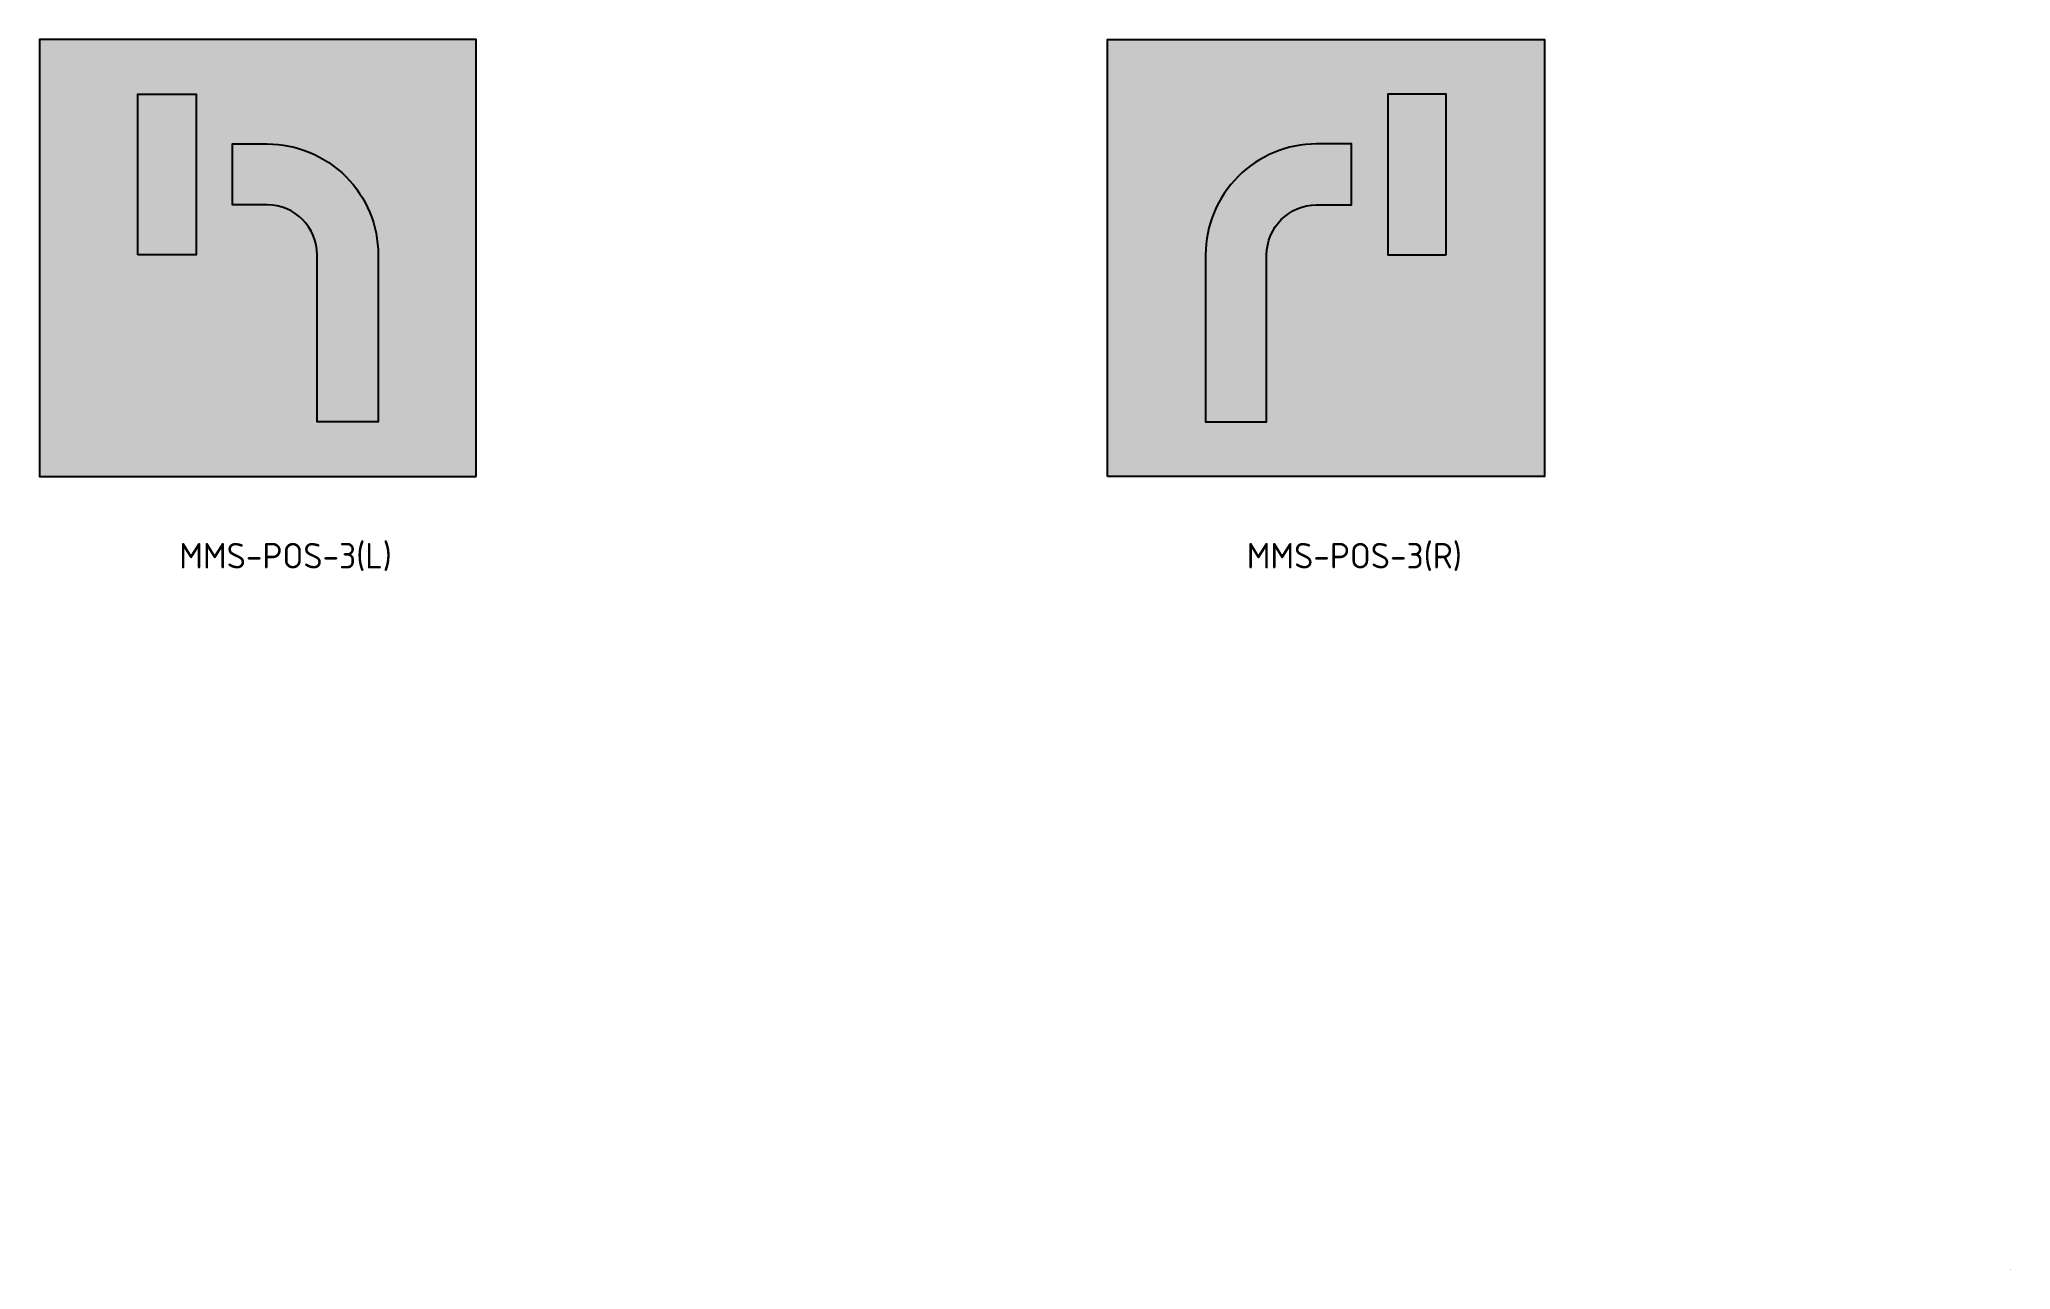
# Model space of a CAD drawing. Extents: x 89 to 359, y 73 to 242.
import ezdxf
from ezdxf.enums import TextEntityAlignment as Align

# ---------------------------------------------------------------- set-up
doc = ezdxf.new("R2010")
doc.units = 0
doc.header["$LTSCALE"] = 0.3
doc.header["$MEASUREMENT"] = 0
for name, color, linetype in [('L25', 1, 'CONTINUOUS'), ('L35', 3, 'CONTINUOUS'), ('TBLK18', 4, 'CONTINUOUS'), ('YELLOW', 50, 'CONTINUOUS')]:
    doc.layers.add(name, color=color, linetype=linetype)
doc.styles.add('iso', font='iso3098b.shx')

msp = doc.modelspace()

# ---------------------------------------------------------------- hatches: boundary and pattern name
at = {"layer": 'L25'}
h = msp.add_hatch(color=256, dxfattribs=at)
h.paths.add_polyline_path([(102.1762293501678, 212.4654937223486), (110.1762293501679, 212.4654937223486), (110.1762293501679, 234.5603330791193), (102.1762293501678, 234.5603330791193)])
edge = h.paths.add_edge_path()
edge.add_line((115.1762293501678, 219.3225128330706), (115.1762293501678, 227.7033139683973))
edge.add_line((115.1762293501678, 227.7033139683973), (119.9614634035474, 227.7033139683973))
edge.add_arc((119.9614634035474, 212.465493722349), 15.23782024604827, -1.1368683772161603e-13, 90, ccw=False)
edge.add_line((135.1992836495957, 212.4654937223489), (135.1992836495957, 189.5492825170211))
edge.add_line((135.1992836495957, 189.5492825170211), (126.8184825142691, 189.5492825170211))
edge.add_line((126.8184825142691, 189.5492825170211), (126.8184825142691, 212.465493722349))
edge.add_arc((119.9614634035474, 212.465493722349), 6.857019110721694, 0, 90)
edge.add_line((119.9614634035474, 219.3225128330707), (115.1762293501678, 219.3225128330706))
h = msp.add_hatch(color=256, dxfattribs=at)
h.paths.add_polyline_path([(281.8709931655928, 212.4654937223486), (273.8709931655927, 212.4654937223486), (273.8709931655927, 234.5603330791193), (281.8709931655928, 234.5603330791193)])
edge = h.paths.add_edge_path()
edge.add_line((268.8709931655928, 219.3225128330706), (268.8709931655928, 227.7033139683973))
edge.add_line((268.8709931655928, 227.7033139683973), (264.0857591122132, 227.7033139683973))
edge.add_arc((264.0857591122132, 212.465493722349), 15.23782024604827, 450, 540.0000000000001)
edge.add_line((248.8479388661649, 212.4654937223489), (248.8479388661649, 189.5492825170211))
edge.add_line((248.8479388661649, 189.5492825170211), (257.2287400014915, 189.5492825170211))
edge.add_line((257.2287400014915, 189.5492825170211), (257.2287400014915, 212.465493722349))
edge.add_arc((264.0857591122132, 212.465493722349), 6.857019110721694, 450, 540, ccw=False)
edge.add_line((264.0857591122132, 219.3225128330707), (268.8709931655927, 219.3225128330706))
at = {"layer": 'TBLK18', "linetype": 'Continuous', "lineweight": 0}
h = msp.add_hatch(color=256, dxfattribs=at)
edge = h.paths.add_edge_path()
edge.add_spline(control_points=[(359.3444529817926, 73.22485594328717), (359.3444154975356, 73.22302995250996), (359.3443404802128, 73.21937559331377), (359.3442223742234, 73.21389536092238), (359.344113356114, 73.20841252423062), (359.3439867141081, 73.20293244125284), (359.3438799821226, 73.19744952246029), (359.3437527230934, 73.1919694491013), (359.3436461710472, 73.18648654005949), (359.3435188088878, 73.18100641805734), (359.3434124891962, 73.17552369373058), (359.3432843002378, 73.17004288110485), (359.34318105357, 73.16456273303899), (359.3430413925512, 73.15907230032309), (359.3429809358811, 73.1536280352081), (359.3426814067452, 73.14800199629576), (359.3432174508211, 73.14305639087505), (359.3409534943858, 73.136337905874), (359.3465625380531, 73.13676816555099), (359.3499914232658, 73.13593021707177), (359.3538065696821, 73.13542169396231), (359.3575151736737, 73.13480858162958), (359.3612536305918, 73.13423697105122), (359.3649855263767, 73.13365205019173), (359.3687185226919, 73.1330758984108), (359.3724489505793, 73.13248093549004), (359.3761821607062, 73.13190427168365), (359.37991704541, 73.131320801638), (359.3836482816948, 73.1307453316864), (359.3873865972423, 73.13014559800885), (359.3910886988629, 73.12958754810012), (359.3949297184777, 73.12893604953769), (359.3982494695371, 73.12858203791811), (359.4052647373221, 73.12669677505485), (359.3959438933754, 73.13403125370013), (359.3927208773545, 73.13883311974143), (359.387680656249, 73.1447974640802), (359.383386722726, 73.15054118560153), (359.3791673509919, 73.156436479966), (359.375179615068, 73.16237456469182), (359.3713821371648, 73.16838633389042), (359.3677538427569, 73.17444678168405), (359.364322987738, 73.1805787236452), (359.361041495258, 73.18675613227296), (359.3579301564776, 73.19299191042091), (359.3549550127668, 73.19927178309877), (359.3521413426868, 73.20560694624075), (359.349449169044, 73.21198061338285), (359.3468800414317, 73.21839365155284), (359.3452617350071, 73.22270255606568), (359.3444529817926, 73.22485594328717)], knot_values=[0, 0, 0, 0, 0.05479126092879241, 0.1096538661331526, 0.1644451270618597, 0.2193087493451965, 0.2741000102739031, 0.3289636325571793, 0.3837548934858859, 0.4386185157691053, 0.4934097766978971, 0.5482733989810918, 0.6030646599099121, 0.6579282821931309, 0.712719543121838, 0.7675831654050285, 0.8224216603199274, 0.8772852826031178, 0.9150811265947788, 0.9528769705864855, 0.9906728145783693, 1.028409617279865, 1.066205461271736, 1.103977964253653, 1.141773808245542, 1.179510610946805, 1.217306454938722, 1.255102298930441, 1.29289814292234, 1.33063494562378, 1.368430789615482, 1.406163917654244, 1.443959761645947, 1.481696564347593, 1.55711644549518, 1.631570597796159, 1.705158253243837, 1.777976657476851, 1.850138996163935, 1.921715455956202, 1.992768076744845, 2.063375656230852, 2.133611729285982, 2.203534561253806, 2.273204805245718, 2.342659300433913, 2.411986676978669, 2.481143745347684, 2.550218024645508, 2.619224045134044, 2.619224045134044, 2.619224045134044, 2.619224045134044], degree=3, periodic=0)
h = msp.add_hatch(color=256, dxfattribs=at)
edge = h.paths.add_edge_path()
edge.add_spline(control_points=[(359.3444529817926, 73.22485594328717), (359.3444154975356, 73.22302995250996), (359.3443404802128, 73.21937559331377), (359.3442223742234, 73.21389536092238), (359.344113356114, 73.20841252423062), (359.3439867141081, 73.20293244125284), (359.3438799821226, 73.19744952246029), (359.3437527230934, 73.1919694491013), (359.3436461710472, 73.18648654005949), (359.3435188088878, 73.18100641805734), (359.3434124891962, 73.17552369373058), (359.3432843002378, 73.17004288110485), (359.34318105357, 73.16456273303899), (359.3430413925512, 73.15907230032309), (359.3429809358811, 73.1536280352081), (359.3426814067452, 73.14800199629576), (359.3432174508211, 73.14305639087505), (359.3409534943858, 73.136337905874), (359.3465625380531, 73.13676816555099), (359.3499914232658, 73.13593021707177), (359.3538065696821, 73.13542169396231), (359.3575151736737, 73.13480858162958), (359.3612536305918, 73.13423697105122), (359.3649855263767, 73.13365205019173), (359.3687185226919, 73.1330758984108), (359.3724489505793, 73.13248093549004), (359.3761821607062, 73.13190427168365), (359.37991704541, 73.131320801638), (359.3836482816948, 73.1307453316864), (359.3873865972423, 73.13014559800885), (359.3910886988629, 73.12958754810012), (359.3949297184777, 73.12893604953769), (359.3982494695371, 73.12858203791811), (359.4052647373221, 73.12669677505485), (359.3959438933754, 73.13403125370013), (359.3927208773545, 73.13883311974143), (359.387680656249, 73.1447974640802), (359.383386722726, 73.15054118560153), (359.3791673509919, 73.156436479966), (359.375179615068, 73.16237456469182), (359.3713821371648, 73.16838633389042), (359.3677538427569, 73.17444678168405), (359.364322987738, 73.1805787236452), (359.361041495258, 73.18675613227296), (359.3579301564776, 73.19299191042091), (359.3549550127668, 73.19927178309877), (359.3521413426868, 73.20560694624075), (359.349449169044, 73.21198061338285), (359.3468800414317, 73.21839365155284), (359.3452617350071, 73.22270255606568), (359.3444529817926, 73.22485594328717)], knot_values=[0, 0, 0, 0, 0.05479126092879241, 0.1096538661331526, 0.1644451270618597, 0.2193087493451965, 0.2741000102739031, 0.3289636325571793, 0.3837548934858859, 0.4386185157691053, 0.4934097766978971, 0.5482733989810918, 0.6030646599099121, 0.6579282821931309, 0.712719543121838, 0.7675831654050285, 0.8224216603199274, 0.8772852826031178, 0.9150811265947788, 0.9528769705864855, 0.9906728145783693, 1.028409617279865, 1.066205461271736, 1.103977964253653, 1.141773808245542, 1.179510610946805, 1.217306454938722, 1.255102298930441, 1.29289814292234, 1.33063494562378, 1.368430789615482, 1.406163917654244, 1.443959761645947, 1.481696564347593, 1.55711644549518, 1.631570597796159, 1.705158253243837, 1.777976657476851, 1.850138996163935, 1.921715455956202, 1.992768076744845, 2.063375656230852, 2.133611729285982, 2.203534561253806, 2.273204805245718, 2.342659300433913, 2.411986676978669, 2.481143745347684, 2.550218024645508, 2.619224045134044, 2.619224045134044, 2.619224045134044, 2.619224045134044], degree=3, periodic=0)
h = msp.add_hatch(color=256, dxfattribs=at)
edge = h.paths.add_edge_path()
edge.add_spline(control_points=[(359.3444529817926, 73.22485594328717), (359.3444154975356, 73.22302995250996), (359.3443404802128, 73.21937559331377), (359.3442223742234, 73.21389536092238), (359.344113356114, 73.20841252423062), (359.3439867141081, 73.20293244125284), (359.3438799821226, 73.19744952246029), (359.3437527230934, 73.1919694491013), (359.3436461710472, 73.18648654005949), (359.3435188088878, 73.18100641805734), (359.3434124891962, 73.17552369373058), (359.3432843002378, 73.17004288110485), (359.34318105357, 73.16456273303899), (359.3430413925512, 73.15907230032309), (359.3429809358811, 73.1536280352081), (359.3426814067452, 73.14800199629576), (359.3432174508211, 73.14305639087505), (359.3409534943858, 73.136337905874), (359.3465625380531, 73.13676816555099), (359.3499914232658, 73.13593021707177), (359.3538065696821, 73.13542169396231), (359.3575151736737, 73.13480858162958), (359.3612536305918, 73.13423697105122), (359.3649855263767, 73.13365205019173), (359.3687185226919, 73.1330758984108), (359.3724489505793, 73.13248093549004), (359.3761821607062, 73.13190427168365), (359.37991704541, 73.131320801638), (359.3836482816948, 73.1307453316864), (359.3873865972423, 73.13014559800885), (359.3910886988629, 73.12958754810012), (359.3949297184777, 73.12893604953769), (359.3982494695371, 73.12858203791811), (359.4052647373221, 73.12669677505485), (359.3959438933754, 73.13403125370013), (359.3927208773545, 73.13883311974143), (359.387680656249, 73.1447974640802), (359.383386722726, 73.15054118560153), (359.3791673509919, 73.156436479966), (359.375179615068, 73.16237456469182), (359.3713821371648, 73.16838633389042), (359.3677538427569, 73.17444678168405), (359.364322987738, 73.1805787236452), (359.361041495258, 73.18675613227296), (359.3579301564776, 73.19299191042091), (359.3549550127668, 73.19927178309877), (359.3521413426868, 73.20560694624075), (359.349449169044, 73.21198061338285), (359.3468800414317, 73.21839365155284), (359.3452617350071, 73.22270255606568), (359.3444529817926, 73.22485594328717)], knot_values=[0, 0, 0, 0, 0.05479126092879241, 0.1096538661331526, 0.1644451270618597, 0.2193087493451965, 0.2741000102739031, 0.3289636325571793, 0.3837548934858859, 0.4386185157691053, 0.4934097766978971, 0.5482733989810918, 0.6030646599099121, 0.6579282821931309, 0.712719543121838, 0.7675831654050285, 0.8224216603199274, 0.8772852826031178, 0.9150811265947788, 0.9528769705864855, 0.9906728145783693, 1.028409617279865, 1.066205461271736, 1.103977964253653, 1.141773808245542, 1.179510610946805, 1.217306454938722, 1.255102298930441, 1.29289814292234, 1.33063494562378, 1.368430789615482, 1.406163917654244, 1.443959761645947, 1.481696564347593, 1.55711644549518, 1.631570597796159, 1.705158253243837, 1.777976657476851, 1.850138996163935, 1.921715455956202, 1.992768076744845, 2.063375656230852, 2.133611729285982, 2.203534561253806, 2.273204805245718, 2.342659300433913, 2.411986676978669, 2.481143745347684, 2.550218024645508, 2.619224045134044, 2.619224045134044, 2.619224045134044, 2.619224045134044], degree=3, periodic=0)
h = msp.add_hatch(color=256, dxfattribs=at)
edge = h.paths.add_edge_path()
edge.add_spline(control_points=[(359.3444529817926, 73.22485594328717), (359.3444154975356, 73.22302995250996), (359.3443404802128, 73.21937559331377), (359.3442223742234, 73.21389536092238), (359.344113356114, 73.20841252423062), (359.3439867141081, 73.20293244125284), (359.3438799821226, 73.19744952246029), (359.3437527230934, 73.1919694491013), (359.3436461710472, 73.18648654005949), (359.3435188088878, 73.18100641805734), (359.3434124891962, 73.17552369373058), (359.3432843002378, 73.17004288110485), (359.34318105357, 73.16456273303899), (359.3430413925512, 73.15907230032309), (359.3429809358811, 73.1536280352081), (359.3426814067452, 73.14800199629576), (359.3432174508211, 73.14305639087505), (359.3409534943858, 73.136337905874), (359.3465625380531, 73.13676816555099), (359.3499914232658, 73.13593021707177), (359.3538065696821, 73.13542169396231), (359.3575151736737, 73.13480858162958), (359.3612536305918, 73.13423697105122), (359.3649855263767, 73.13365205019173), (359.3687185226919, 73.1330758984108), (359.3724489505793, 73.13248093549004), (359.3761821607062, 73.13190427168365), (359.37991704541, 73.131320801638), (359.3836482816948, 73.1307453316864), (359.3873865972423, 73.13014559800885), (359.3910886988629, 73.12958754810012), (359.3949297184777, 73.12893604953769), (359.3982494695371, 73.12858203791811), (359.4052647373221, 73.12669677505485), (359.3959438933754, 73.13403125370013), (359.3927208773545, 73.13883311974143), (359.387680656249, 73.1447974640802), (359.383386722726, 73.15054118560153), (359.3791673509919, 73.156436479966), (359.375179615068, 73.16237456469182), (359.3713821371648, 73.16838633389042), (359.3677538427569, 73.17444678168405), (359.364322987738, 73.1805787236452), (359.361041495258, 73.18675613227296), (359.3579301564776, 73.19299191042091), (359.3549550127668, 73.19927178309877), (359.3521413426868, 73.20560694624075), (359.349449169044, 73.21198061338285), (359.3468800414317, 73.21839365155284), (359.3452617350071, 73.22270255606568), (359.3444529817926, 73.22485594328717)], knot_values=[0, 0, 0, 0, 0.05479126092879241, 0.1096538661331526, 0.1644451270618597, 0.2193087493451965, 0.2741000102739031, 0.3289636325571793, 0.3837548934858859, 0.4386185157691053, 0.4934097766978971, 0.5482733989810918, 0.6030646599099121, 0.6579282821931309, 0.712719543121838, 0.7675831654050285, 0.8224216603199274, 0.8772852826031178, 0.9150811265947788, 0.9528769705864855, 0.9906728145783693, 1.028409617279865, 1.066205461271736, 1.103977964253653, 1.141773808245542, 1.179510610946805, 1.217306454938722, 1.255102298930441, 1.29289814292234, 1.33063494562378, 1.368430789615482, 1.406163917654244, 1.443959761645947, 1.481696564347593, 1.55711644549518, 1.631570597796159, 1.705158253243837, 1.777976657476851, 1.850138996163935, 1.921715455956202, 1.992768076744845, 2.063375656230852, 2.133611729285982, 2.203534561253806, 2.273204805245718, 2.342659300433913, 2.411986676978669, 2.481143745347684, 2.550218024645508, 2.619224045134044, 2.619224045134044, 2.619224045134044, 2.619224045134044], degree=3, periodic=0)
at = {"layer": 'YELLOW'}
h = msp.add_hatch(color=256, dxfattribs=at)
h.paths.add_polyline_path([(148.6700856920395, 242.0548077980702), (88.67008569203956, 242.0548077980702), (88.67008569203956, 182.0548077980702), (148.6700856920396, 182.0548077980702)])
h.paths.add_polyline_path([(135.1992836495957, 212.4654937223489), (135.1992836495957, 189.5492825170211), (126.8184825142691, 189.5492825170211), (126.8184825142691, 212.465493722349, 0.4142135623730951), (119.9614634035474, 219.3225128330707), (115.1762293501678, 219.3225128330706), (115.1762293501678, 227.7033139683972), (119.9614634035474, 227.7033139683973, -0.4142135623730956)], flags=16)
h.paths.add_polyline_path([(110.1762293501679, 212.4654937223486), (102.1762293501678, 212.4654937223485), (102.1762293501679, 234.5603330791194), (110.1762293501679, 234.5603330791193)], flags=16)
h = msp.add_hatch(color=256, dxfattribs=at)
h.paths.add_polyline_path([(295.3771368237211, 242.0548077980702), (235.3771368237211, 242.0548077980702), (235.377136823721, 182.0548077980702), (295.377136823721, 182.0548077980702)])
h.paths.add_polyline_path([(257.2287400014915, 189.5492825170211), (248.8479388661649, 189.5492825170211), (248.8479388661649, 212.4654937223489, -0.4142135623730956), (264.0857591122132, 227.7033139683973), (268.8709931655928, 227.7033139683973), (268.8709931655928, 219.3225128330707), (264.0857591122132, 219.3225128330707, 0.4142135623730951), (257.2287400014915, 212.465493722349)], flags=16)
h.paths.add_polyline_path([(273.8709931655927, 212.4654937223486), (273.8709931655927, 234.5603330791193), (281.8709931655928, 234.5603330791194), (281.8709931655928, 212.4654937223486)], flags=16)

# ---------------------------------------------------------------- linework, layer by layer
at = {"layer": 'L25'}
for points in [[(148.6700856920395, 182.0548077980702), (148.6700856920395, 242.0548077980702), (88.67008569203955, 242.0548077980702), (88.67008569203955, 182.0548077980702)], [(235.3771368237211, 182.0548077980702), (235.3771368237211, 242.0548077980702), (295.3771368237211, 242.0548077980702), (295.3771368237211, 182.0548077980702)], [(102.1762293501678, 212.4654937223486), (102.1762293501678, 234.5603330791193), (110.1762293501679, 234.5603330791193), (110.1762293501679, 212.4654937223486)], [(281.8709931655928, 212.4654937223486), (281.8709931655928, 234.5603330791193), (273.8709931655927, 234.5603330791193), (273.8709931655927, 212.4654937223486)]]:
    msp.add_lwpolyline(points, close=True, dxfattribs=at)
for points in [[(135.1992836495957, 212.4654937223489), (135.1992836495957, 189.5492825170211), (126.8184825142691, 189.5492825170211), (126.8184825142691, 212.465493722349, 0.414213562373095), (119.9614634035474, 219.3225128330707), (115.1762293501678, 219.3225128330706), (115.1762293501678, 227.7033139683973), (119.9614634035474, 227.7033139683973, -0.4142135623730955)], [(248.8479388661649, 212.4654937223489), (248.8479388661649, 189.5492825170211), (257.2287400014915, 189.5492825170211), (257.2287400014915, 212.465493722349, -0.414213562373095), (264.0857591122132, 219.3225128330707), (268.8709931655928, 219.3225128330706), (268.8709931655928, 227.7033139683973), (264.0857591122132, 227.7033139683973, 0.4142135623730955)]]:
    msp.add_lwpolyline(points, format="xyb", close=True, dxfattribs=at)

# ---------------------------------------------------------------- texts
at = {"layer": 'L35', "style": 'iso'}
for s, p in [('MMS-POS-3(L)', (122.4754592237273, 169.4066135173873)), ('MMS-POS-3(R)', (269.2642425772056, 169.4066135173873))]:
    msp.add_text(s, height=3.5, dxfattribs=at).set_placement(p, align=Align.CENTER)

doc.saveas('drawing.dxf')
